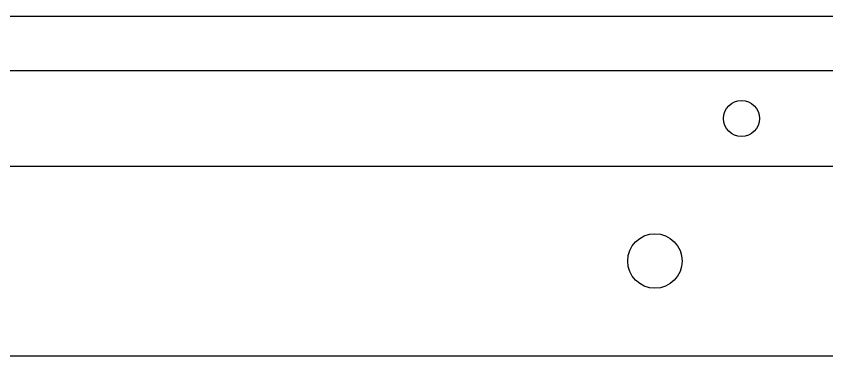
# Model space of a CAD drawing. Header units: millimetres. Extents: x -1211 to -100, y -1155 to 1320.
# Drawn here: x -748.15 to -703.27, y 1087.03 to 1105.84 of the extents above; entities that cross this region are included whole.
import ezdxf

# ---------------------------------------------------------------- set-up
doc = ezdxf.new("R2010")
doc.units = ezdxf.units.MM
doc.layers.get('0').update_dxf_attribs({"lineweight": 25, "true_color": 0xffffff})

msp = doc.modelspace()

# ---------------------------------------------------------------- linework, layer by layer
for p, q in [((-925.743, 1105.841), (-595.377, 1105.841)), ((-915.365, 1102.841), (-588.26, 1102.841)), ((-902.231, 1097.531), (-615.431, 1097.531)), ((-838.531, 1087.031), (-679.131, 1087.031))]:
    msp.add_line(p, q)
for centre, radius in [((-707.99, 1100.175), 1), ((-712.781, 1092.281), 1.51)]:
    msp.add_circle(centre, radius)

doc.saveas('drawing.dxf')
